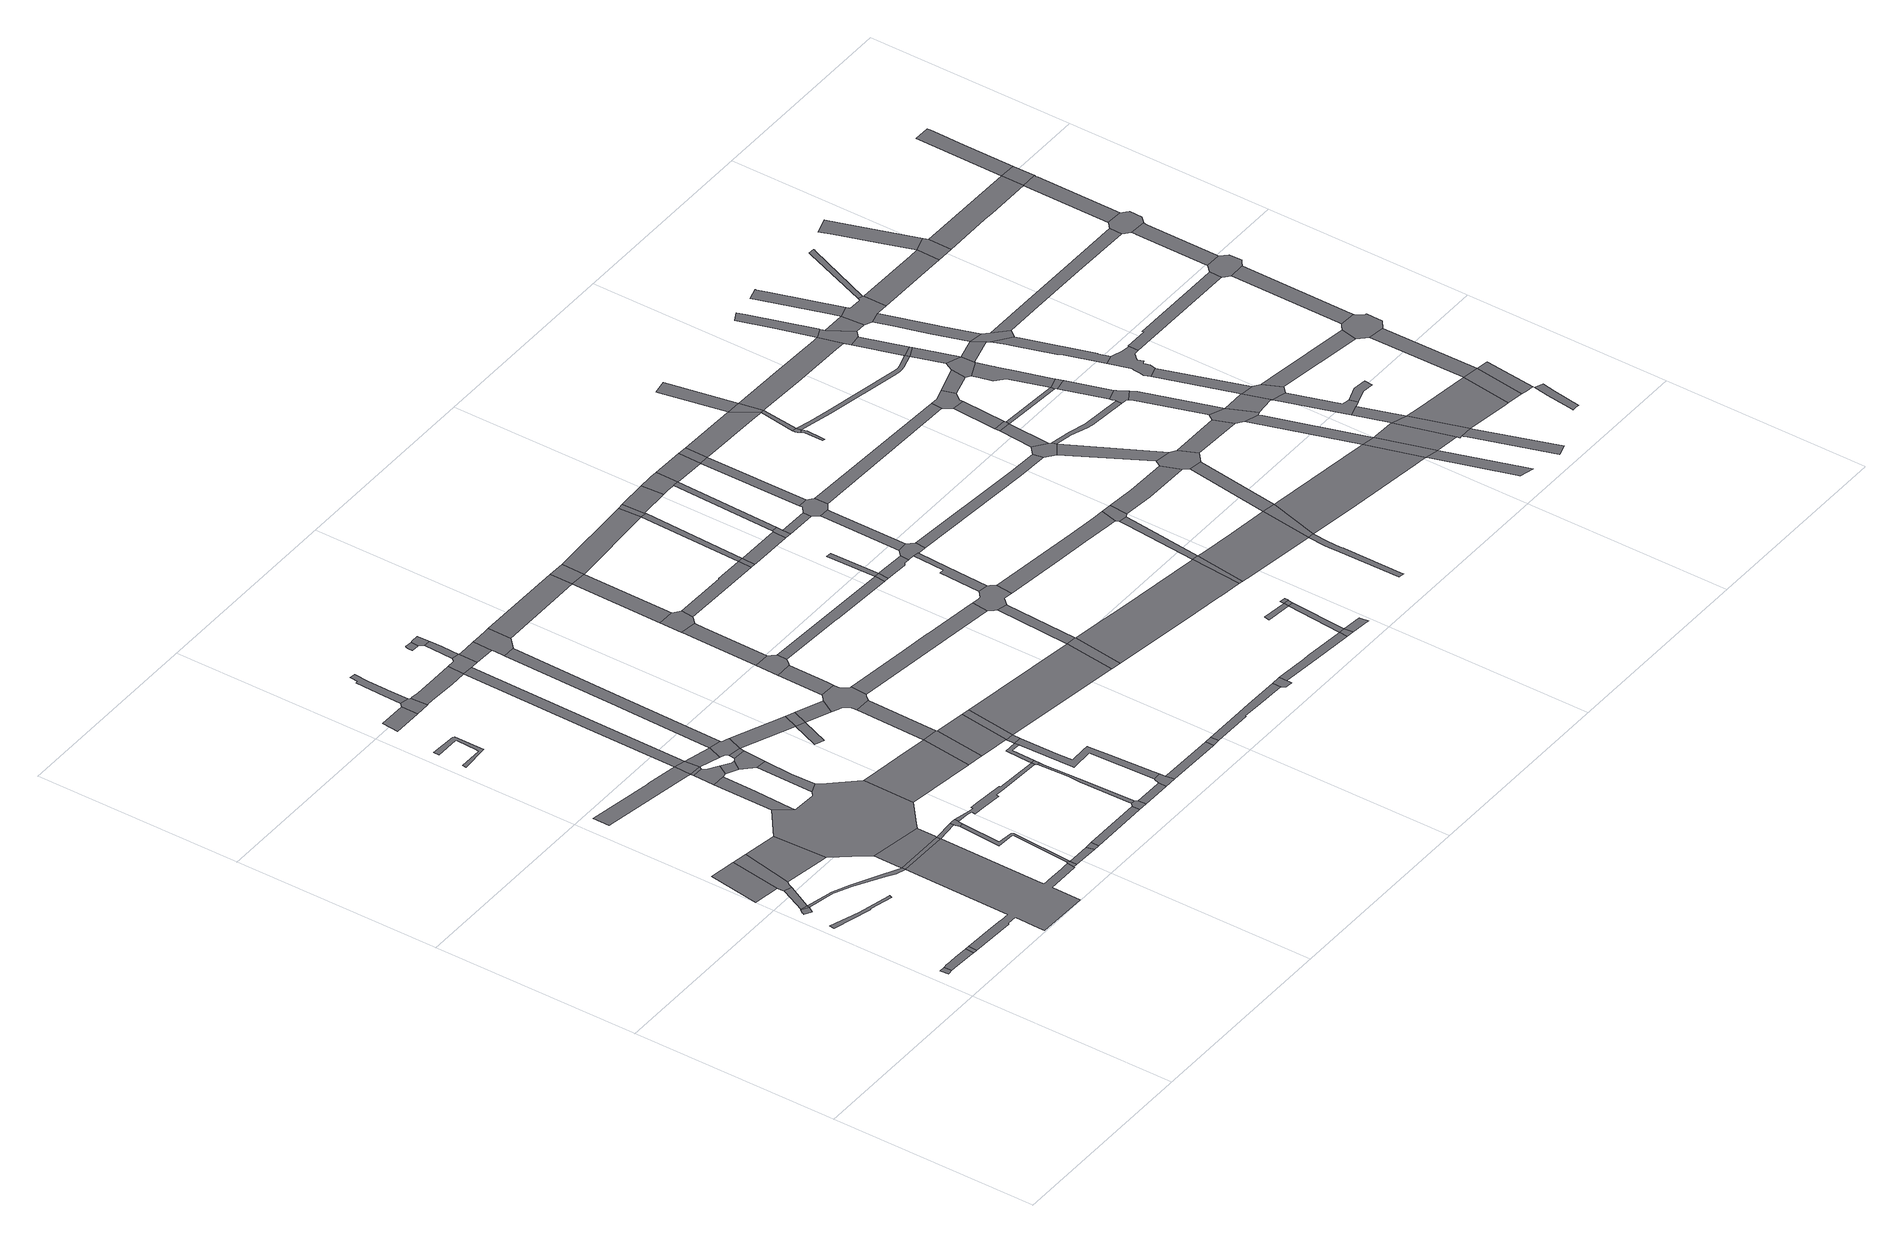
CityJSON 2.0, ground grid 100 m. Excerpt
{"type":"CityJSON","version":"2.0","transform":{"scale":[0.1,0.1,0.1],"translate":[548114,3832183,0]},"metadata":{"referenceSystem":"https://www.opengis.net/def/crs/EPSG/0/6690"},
"CityObjects":{
"road1":{"type":"Road","geometry":[{"type":"MultiSurface","lod":"1","boundaries":[[[0,1,2,3]]]}]},
"road2":{"type":"Road","attributes":{"RoadStructureAttribute.sectionType":"1"},"geometry":[{"type":"MultiSurface","lod":"1","boundaries":[[[4,5,6,0,3,7,8,9,10]]]}]},
"road3":{"type":"Road","geometry":[{"type":"MultiSurface","lod":"1","boundaries":[[[10,9,11,12]]]}]},
"road4":{"type":"Road","attributes":{"RoadStructureAttribute.sectionType":"1"},"geometry":[{"type":"MultiSurface","lod":"1","boundaries":[[[13,14,15,16,17,18]]]}]},
"road5":{"type":"Road","geometry":[{"type":"MultiSurface","lod":"1","boundaries":[[[19,13,18,20,21]]]}]},
"road6":{"type":"Road","attributes":{"RoadStructureAttribute.sectionType":"1"},"geometry":[{"type":"MultiSurface","lod":"1","boundaries":[[[22,23,24,25,26,27,28,29,30]]]}]},
"road7":{"type":"Road","attributes":{"RoadStructureAttribute.sectionType":"1"},"geometry":[{"type":"MultiSurface","lod":"1","boundaries":[[[31,32,21,20,33]]]}]},
"road8":{"type":"Road","attributes":{"RoadStructureAttribute.sectionType":"1"},"geometry":[{"type":"MultiSurface","lod":"1","boundaries":[[[34,35,36,37]]]}]},
"road9":{"type":"Road","geometry":[{"type":"MultiSurface","lod":"1","boundaries":[[[37,36,31,33,38,39,40]]]}]},
"road10":{"type":"Road","attributes":{"RoadStructureAttribute.sectionType":"1"},"geometry":[{"type":"MultiSurface","lod":"1","boundaries":[[[41,42,43,44,20,18,45,46,47,48,49,50,51,52]]]}]},
"road11":{"type":"Road","attributes":{"RoadStructureAttribute.sectionType":"1"},"geometry":[{"type":"MultiSurface","lod":"1","boundaries":[[[53,40,39,54,55,56]]]}]},
"road12":{"type":"Road","attributes":{"RoadStructureAttribute.sectionType":"1"},"geometry":[{"type":"MultiSurface","lod":"1","boundaries":[[[51,57,58,59,60,61,62,12,11,63,64,65,66,67,68,69,70,71,72,73,74,75,76,77,78,79,80,81,82,83,84,85,86,87,88,89,90,91]]]}]},
"road13":{"type":"Road","geometry":[{"type":"MultiSurface","lod":"1","boundaries":[[[52,51,91,92]]]}]},
"road14":{"type":"Road","attributes":{"RoadStructureAttribute.sectionType":"1"},"geometry":[{"type":"MultiSurface","lod":"1","boundaries":[[[93,94,95,96,97,98,99,100,101,102]]]}]},
"road15":{"type":"Road","attributes":{"RoadStructureAttribute.sectionType":"1"},"geometry":[{"type":"MultiSurface","lod":"1","boundaries":[[[103,104,105,52,92,106,107]]]}]},
"road16":{"type":"Road","attributes":{"RoadStructureAttribute.sectionType":"1"},"geometry":[{"type":"MultiSurface","lod":"1","boundaries":[[[108,109,110,111,112,113,114,115,116,117,118]]]}]},
"road17":{"type":"Road","geometry":[{"type":"MultiSurface","lod":"1","boundaries":[[[119,79,78]]]}]},
"road18":{"type":"Road","geometry":[{"type":"MultiSurface","lod":"1","boundaries":[[[120,56,55,121,103,107,122,123,124,125,126,127,128,129]]]}]},
"road19":{"type":"Road","geometry":[{"type":"MultiSurface","lod":"1","boundaries":[[[130,80,79,131,132]]]}]},
"road20":{"type":"Road","geometry":[{"type":"MultiSurface","lod":"1","boundaries":[[[133,134,120,129,135,136,137]]]}]},
"road21":{"type":"Road","attributes":{"RoadStructureAttribute.sectionType":"1"},"geometry":[{"type":"MultiSurface","lod":"1","boundaries":[[[138,92,91,139]]]}]},
"road22":{"type":"Road","attributes":{"RoadStructureAttribute.sectionType":"1"},"geometry":[{"type":"MultiSurface","lod":"1","boundaries":[[[140,141,142,143]]]}]},
"road23":{"type":"Road","attributes":{"RoadStructureAttribute.sectionType":"1"},"geometry":[{"type":"MultiSurface","lod":"1","boundaries":[[[144,145,146,147,130,132,148,149,150,151]]]}]},
"road24":{"type":"Road","attributes":{"RoadStructureAttribute.sectionType":"1"},"geometry":[{"type":"MultiSurface","lod":"1","boundaries":[[[132,131,152,153]]]}]},
"road25":{"type":"Road","geometry":[{"type":"MultiSurface","lod":"1","boundaries":[[[101,154,155,156]]]}]},
"road26":{"type":"Road","geometry":[{"type":"MultiSurface","lod":"1","boundaries":[[[157,138,139,144,151,158,159,160]]]}]},
"road27":{"type":"Road","geometry":[{"type":"MultiSurface","lod":"1","boundaries":[[[154,134,133,137,161,162,163,164,165,155]]]}]},
"road28":{"type":"Road","geometry":[{"type":"MultiSurface","lod":"1","boundaries":[[[102,101,156,166]]]}]},
"road29":{"type":"Road","geometry":[{"type":"MultiSurface","lod":"1","boundaries":[[[153,152,167,168]]]}]},
"road30":{"type":"Road","geometry":[{"type":"MultiSurface","lod":"1","boundaries":[[[169,143,142,170,171,172,173]]]}]},
"road31":{"type":"Road","attributes":{"RoadStructureAttribute.sectionType":"1"},"geometry":[{"type":"MultiSurface","lod":"1","boundaries":[[[174,162,161,175,176]]]}]},
"road32":{"type":"Road","geometry":[{"type":"MultiSurface","lod":"1","boundaries":[[[177,127,126,178,179]]]}]},
"road33":{"type":"Road","attributes":{"RoadStructureAttribute.sectionType":"1"},"geometry":[{"type":"MultiSurface","lod":"1","boundaries":[[[166,156,180,181]]]}]},
"road34":{"type":"Road","attributes":{"RoadStructureAttribute.sectionType":"1"},"geometry":[{"type":"MultiSurface","lod":"1","boundaries":[[[182,183,184,185,186,169,173,187,188,189,190]]]}]},
"road35":{"type":"Road","geometry":[{"type":"MultiSurface","lod":"1","boundaries":[[[191,192,193,176,175,177,179,194,195]]]}]},
"road36":{"type":"Road","geometry":[{"type":"MultiSurface","lod":"1","boundaries":[[[196,191,195,197]]]}]},
"road37":{"type":"Road","geometry":[{"type":"MultiSurface","lod":"1","boundaries":[[[181,180,198,199,196,197,200,201,202,203]]]}]},
"road38":{"type":"Road","geometry":[{"type":"MultiSurface","lod":"1","boundaries":[[[204,205,102,166,206,207]]]}]},
"road39":{"type":"Road","attributes":{"RoadStructureAttribute.sectionType":"1"},"geometry":[{"type":"MultiSurface","lod":"1","boundaries":[[[168,167,208,209]]]}]},
"road40":{"type":"Road","attributes":{"RoadStructureAttribute.sectionType":"1"},"geometry":[{"type":"MultiSurface","lod":"1","boundaries":[[[210,211,212,213,214,171,170,215,216,217,204,218]]]}]},
"road41":{"type":"Road","attributes":{"RoadStructureAttribute.sectionType":"1"},"geometry":[{"type":"MultiSurface","lod":"1","boundaries":[[[219,220,221,222,223,224,160,159,225,226,227,228,229,230,231,232,233,234]]]}]},
"road42":{"type":"Road","attributes":{"RoadStructureAttribute.sectionType":"1"},"geometry":[{"type":"MultiSurface","lod":"1","boundaries":[[[235,236,237,124,123,238,239,240]]]}]},
"road43":{"type":"Road","attributes":{"RoadStructureAttribute.sectionType":"1"},"geometry":[{"type":"MultiSurface","lod":"1","boundaries":[[[200,197,241,242]]]}]},
"road44":{"type":"Road","geometry":[{"type":"MultiSurface","lod":"1","boundaries":[[[243,244,245,246,181,203,247,248]]]}]},
"road45":{"type":"Road","geometry":[{"type":"MultiSurface","lod":"1","boundaries":[[[249,209,208,250,251,252]]]}]},
"road46":{"type":"Road","geometry":[{"type":"MultiSurface","lod":"1","boundaries":[[[253,254,255,218,204,207,256,257,258,259]]]}]},
"road47":{"type":"Road","geometry":[{"type":"MultiSurface","lod":"1","boundaries":[[[241,260,261,262,263]]]}]},
"road48":{"type":"Road","geometry":[{"type":"MultiSurface","lod":"1","boundaries":[[[264,265,266,267,268,269,270]]]}]},
"road49":{"type":"Road","attributes":{"RoadStructureAttribute.sectionType":"1"},"geometry":[{"type":"MultiSurface","lod":"1","boundaries":[[[271,272,273,249,252,274,275,276]]]}]},
"road50":{"type":"Road","geometry":[{"type":"MultiSurface","lod":"1","boundaries":[[[277,253,259,278,279]]]}]},
"road51":{"type":"Road","attributes":{"RoadStructureAttribute.sectionType":"1"},"geometry":[{"type":"MultiSurface","lod":"1","boundaries":[[[280,251,250,281,282]]]}]},
"road52":{"type":"Road","geometry":[{"type":"MultiSurface","lod":"1","boundaries":[[[242,241,263,283]]]}]},
"road53":{"type":"Road","geometry":[{"type":"MultiSurface","lod":"1","boundaries":[[[284,285,286,270,269,287,288,277,279,289]]]}]},
"road54":{"type":"Road","attributes":{"RoadStructureAttribute.sectionType":"1"},"geometry":[{"type":"MultiSurface","lod":"1","boundaries":[[[290,258,257,291,292]]]}]},
"road55":{"type":"Road","geometry":[{"type":"MultiSurface","lod":"1","boundaries":[[[240,239,293,294,295,296]]]}]},
"road56":{"type":"Road","geometry":[{"type":"MultiSurface","lod":"1","boundaries":[[[234,233,271,276,297]]]}]},
"road57":{"type":"Road","attributes":{"RoadStructureAttribute.sectionType":"1"},"geometry":[{"type":"MultiSurface","lod":"1","boundaries":[[[283,263,298,299]]]}]},
"road58":{"type":"Road","attributes":{"RoadStructureAttribute.sectionType":"1"},"geometry":[{"type":"MultiSurface","lod":"1","boundaries":[[[300,301,302,234,297,303,304,305,306]]]}]},
"road59":{"type":"Road","geometry":[{"type":"MultiSurface","lod":"1","boundaries":[[[307,308,309,282,281,310,311]]]}]},
"road60":{"type":"Road","geometry":[{"type":"MultiSurface","lod":"1","boundaries":[[[312,313,314,292,291,315,243,248,316,317,318]]]}]},
"road61":{"type":"Road","attributes":{"RoadStructureAttribute.sectionType":"1"},"geometry":[{"type":"MultiSurface","lod":"1","boundaries":[[[319,320,240,296,321]]]}]},
"road62":{"type":"Road","attributes":{"RoadStructureAttribute.sectionType":"1"},"geometry":[{"type":"MultiSurface","lod":"1","boundaries":[[[322,323,324,325,326,327,328,329,330,306,305,331,332,333,334,308,307]]]}]},
"road63":{"type":"Road","attributes":{"RoadStructureAttribute.sectionType":"1"},"geometry":[{"type":"MultiSurface","lod":"1","boundaries":[[[294,293,335,336,337]]]}]},
"road64":{"type":"Road","geometry":[{"type":"MultiSurface","lod":"1","boundaries":[[[338,339,340,306,330,341]]]}]},
"road65":{"type":"Road","geometry":[{"type":"MultiSurface","lod":"1","boundaries":[[[342,343,299,298,344,345,346,347,319,321,348,349,350,351,352,353,354]]]}]},
"road66":{"type":"Road","geometry":[{"type":"MultiSurface","lod":"1","boundaries":[[[337,336,338,341,355]]]}]},
"road67":{"type":"Road","attributes":{"RoadStructureAttribute.sectionType":"1"},"geometry":[{"type":"MultiSurface","lod":"1","boundaries":[[[356,311,310,357,358]]]}]},
"road68":{"type":"Road","attributes":{"RoadStructureAttribute.sectionType":"1"},"geometry":[{"type":"MultiSurface","lod":"1","boundaries":[[[359,360,342,354,361,362,363]]]}]},
"road69":{"type":"Road","geometry":[{"type":"MultiSurface","lod":"1","boundaries":[[[364,359,363,365,366,367,368,369]]]}]},
"road70":{"type":"Road","attributes":{"RoadStructureAttribute.sectionType":"1"},"geometry":[{"type":"MultiSurface","lod":"1","boundaries":[[[318,317,370,371]]]}]},
"road71":{"type":"Road","attributes":{"RoadStructureAttribute.sectionType":"1"},"geometry":[{"type":"MultiSurface","lod":"1","boundaries":[[[372,373,374,364,369,375,376,377]]]}]},
"road72":{"type":"Road","geometry":[{"type":"MultiSurface","lod":"1","boundaries":[[[358,357,378,379]]]}]},
"road73":{"type":"Road","geometry":[{"type":"MultiSurface","lod":"1","boundaries":[[[380,372,377,381,382,383,384,385]]]}]},
"road74":{"type":"Road","attributes":{"RoadStructureAttribute.sectionType":"1"},"geometry":[{"type":"MultiSurface","lod":"1","boundaries":[[[386,387,388,389,390,391,392,355,341,393,394]]]}]},
"road75":{"type":"Road","attributes":{"RoadStructureAttribute.sectionType":"1"},"geometry":[{"type":"MultiSurface","lod":"1","boundaries":[[[370,380,385,395]]]}]},
"road76":{"type":"Road","attributes":{"RoadStructureAttribute.sectionType":"1"},"geometry":[{"type":"MultiSurface","lod":"1","boundaries":[[[396,397,398,399,351,350,400,401,402,403,404]]]}]},
"road77":{"type":"Road","attributes":{"RoadStructureAttribute.sectionType":"1"},"geometry":[{"type":"MultiSurface","lod":"1","boundaries":[[[405,406,407,408,379,378,409,410,411,412,413]]]}]},
"road78":{"type":"Road","geometry":[{"type":"MultiSurface","lod":"1","boundaries":[[[371,370,395,414]]]}]},
"road79":{"type":"Road","attributes":{"RoadStructureAttribute.sectionType":"1"},"geometry":[{"type":"MultiSurface","lod":"1","boundaries":[[[415,367,366,416,417,418,419]]]}]},
"road80":{"type":"Road","attributes":{"RoadStructureAttribute.sectionType":"1"},"geometry":[{"type":"MultiSurface","lod":"1","boundaries":[[[420,421,422,383,382,423,424,425]]]}]},
"road81":{"type":"Road","geometry":[{"type":"MultiSurface","lod":"1","boundaries":[[[394,393,426,427,428]]]}]},
"road82":{"type":"Road","geometry":[{"type":"MultiSurface","lod":"1","boundaries":[[[413,412,429,430,431,432,433]]]}]},
"road83":{"type":"Road","attributes":{"RoadStructureAttribute.sectionType":"1"},"geometry":[{"type":"MultiSurface","lod":"1","boundaries":[[[434,414,395,435,436]]]}]},
"road84":{"type":"Road","attributes":{"RoadStructureAttribute.sectionType":"1"},"geometry":[{"type":"MultiSurface","lod":"1","boundaries":[[[437,394,428,438]]]}]},
"road85":{"type":"Road","geometry":[{"type":"MultiSurface","lod":"1","boundaries":[[[425,424,439,440]]]}]},
"road86":{"type":"Road","geometry":[{"type":"MultiSurface","lod":"1","boundaries":[[[441,419,418,442]]]}]},
"road87":{"type":"Road","attributes":{"RoadStructureAttribute.sectionType":"1"},"geometry":[{"type":"MultiSurface","lod":"1","boundaries":[[[436,425,440,443]]]}]},
"road88":{"type":"Road","geometry":[{"type":"MultiSurface","lod":"1","boundaries":[[[444,445,446,447,404,403,448,437,438,449,450,451,452,453]]]}]},
"road89":{"type":"Road","attributes":{"RoadStructureAttribute.sectionType":"1"},"geometry":[{"type":"MultiSurface","lod":"1","boundaries":[[[454,455,440,439,456,457,458]]]}]},
"road90":{"type":"Road","geometry":[{"type":"MultiSurface","lod":"1","boundaries":[[[459,460,461,462,419,441]]]}]},
"road91":{"type":"Road","attributes":{"RoadStructureAttribute.sectionType":"1"},"geometry":[{"type":"MultiSurface","lod":"1","boundaries":[[[463,464,465,466,467,433,432,468,469,470,471,472]]]}]},
"road92":{"type":"Road","attributes":{"RoadStructureAttribute.sectionType":"1"},"geometry":[{"type":"MultiSurface","lod":"1","boundaries":[[[473,474,441,442,475,476,477,478]]]}]},
"road93":{"type":"Road","geometry":[{"type":"MultiSurface","lod":"1","boundaries":[[[479,434,436,443,480]]]}]},
"road94":{"type":"Road","attributes":{"RoadStructureAttribute.sectionType":"1"},"geometry":[{"type":"MultiSurface","lod":"1","boundaries":[[[481,482,483,484,444,453,485,486]]]}]},
"road95":{"type":"Road","attributes":{"RoadStructureAttribute.sectionType":"1"},"geometry":[{"type":"MultiSurface","lod":"1","boundaries":[[[487,488,489,427,426,490,491,492,493,494,495,496]]]}]},
"road96":{"type":"Road","geometry":[{"type":"MultiSurface","lod":"1","boundaries":[[[497,498,458,457,499,500,501,502]]]}]},
"road97":{"type":"Road","attributes":{"RoadStructureAttribute.sectionType":"1"},"geometry":[{"type":"MultiSurface","lod":"1","boundaries":[[[503,504,479,480,505,506]]]}]},
"road98":{"type":"Road","geometry":[{"type":"MultiSurface","lod":"1","boundaries":[[[507,478,477,508,509,481,486,510,511,512,513,514]]]}]},
"road99":{"type":"Road","attributes":{"RoadStructureAttribute.sectionType":"1"},"geometry":[{"type":"MultiSurface","lod":"1","boundaries":[[[500,499,515,516]]]}]},
"road100":{"type":"Road","geometry":[{"type":"MultiSurface","lod":"1","boundaries":[[[472,471,517,518]]]}]},
"road101":{"type":"Road","attributes":{"RoadStructureAttribute.sectionType":"1"},"geometry":[{"type":"MultiSurface","lod":"1","boundaries":[[[519,497,502,520]]]}]},
"road102":{"type":"Road","attributes":{"RoadStructureAttribute.sectionType":"1"},"geometry":[{"type":"MultiSurface","lod":"1","boundaries":[[[521,522,507,514,523,524]]]}]},
"road103":{"type":"Road","attributes":{"RoadStructureAttribute.sectionType":"1"},"geometry":[{"type":"MultiSurface","lod":"1","boundaries":[[[525,526,527,528,529]]]}]},
"road104":{"type":"Road","attributes":{"RoadStructureAttribute.sectionType":"1"},"geometry":[{"type":"MultiSurface","lod":"1","boundaries":[[[528,472,518,530]]]}]},
"road105":{"type":"Road","geometry":[{"type":"MultiSurface","lod":"1","boundaries":[[[503,506,531,532,533,519,520,534,535,536]]]}]},
"road106":{"type":"Road","attributes":{"RoadStructureAttribute.sectionType":"1"},"geometry":[{"type":"MultiSurface","lod":"1","boundaries":[[[537,518,517,538,539,540]]]}]},
"road107":{"type":"Road","geometry":[{"type":"MultiSurface","lod":"1","boundaries":[[[541,542,516,515,521,524,543,544,545]]]}]},
"road108":{"type":"Road","attributes":{"RoadStructureAttribute.sectionType":"1"},"geometry":[{"type":"MultiSurface","lod":"1","boundaries":[[[529,528,530,546]]]}]},
"road109":{"type":"Road","geometry":[{"type":"MultiSurface","lod":"1","boundaries":[[[547,548,549,529,546]]]}]},
"road110":{"type":"Road","attributes":{"RoadStructureAttribute.sectionType":"1"},"geometry":[{"type":"MultiSurface","lod":"1","boundaries":[[[550,551,451,450,552,553,554,555,556,557]]]}]},
"road111":{"type":"Road","attributes":{"RoadStructureAttribute.sectionType":"1"},"geometry":[{"type":"MultiSurface","lod":"1","boundaries":[[[534,520,558,559,560]]]}]},
"road112":{"type":"Road","attributes":{"RoadStructureAttribute.sectionType":"1"},"geometry":[{"type":"MultiSurface","lod":"1","boundaries":[[[559,541,545,561]]]}]},
"road113":{"type":"Road","geometry":[{"type":"MultiSurface","lod":"1","boundaries":[[[496,495,562,563]]]}]},
"road114":{"type":"Road","geometry":[{"type":"MultiSurface","lod":"1","boundaries":[[[560,559,561,564]]]}]},
"road115":{"type":"Road","attributes":{"RoadStructureAttribute.sectionType":"1"},"geometry":[{"type":"MultiSurface","lod":"1","boundaries":[[[565,566,496,563,567,568]]]}]},
"road116":{"type":"Road","attributes":{"RoadStructureAttribute.sectionType":"1"},"geometry":[{"type":"MultiSurface","lod":"1","boundaries":[[[569,513,512,570,571,572,573]]]}]},
"road117":{"type":"Road","attributes":{"RoadStructureAttribute.sectionType":"1"},"geometry":[{"type":"MultiSurface","lod":"1","boundaries":[[[574,575,576,563,562,577,578,579,580,581,582]]]}]},
"road118":{"type":"Road","geometry":[{"type":"MultiSurface","lod":"1","boundaries":[[[557,556,583,565,568,584,585]]]}]},
"road119":{"type":"Road","attributes":{"RoadStructureAttribute.sectionType":"1"},"geometry":[{"type":"MultiSurface","lod":"1","boundaries":[[[586,564,561,587,588,589,590,591,592,593]]]}]},
"road120":{"type":"Road","attributes":{"RoadStructureAttribute.sectionType":"1"},"geometry":[{"type":"MultiSurface","lod":"1","boundaries":[[[581,594,595,596,597,598,599,600,601,602,603,604]]]}]},
"road121":{"type":"Road","attributes":{"RoadStructureAttribute.sectionType":"1"},"geometry":[{"type":"MultiSurface","lod":"1","boundaries":[[[544,543,605,606]]]}]},
"road122":{"type":"Road","geometry":[{"type":"MultiSurface","lod":"1","boundaries":[[[607,608,609,610,611,612,613,614]]]}]},
"road123":{"type":"Road","geometry":[{"type":"MultiSurface","lod":"1","boundaries":[[[615,616,617,614,613,618]]]}]},
"road124":{"type":"Road","attributes":{"RoadStructureAttribute.sectionType":"1"},"geometry":[{"type":"MultiSurface","lod":"1","boundaries":[[[592,615,618,619]]]}]},
"road125":{"type":"Road","geometry":[{"type":"MultiSurface","lod":"1","boundaries":[[[593,592,619,620]]]}]},
"road126":{"type":"Road","geometry":[{"type":"MultiSurface","lod":"1","boundaries":[[[582,581,604,621]]]}]},
"road127":{"type":"Road","attributes":{"RoadStructureAttribute.sectionType":"1"},"geometry":[{"type":"MultiSurface","lod":"1","boundaries":[[[622,623,624,625,593,620]]]}]},
"road128":{"type":"Road","attributes":{"RoadStructureAttribute.sectionType":"1"},"geometry":[{"type":"MultiSurface","lod":"1","boundaries":[[[626,585,584,627,628,629]]]}]},
"road129":{"type":"Road","geometry":[{"type":"MultiSurface","lod":"1","boundaries":[[[630,573,572,631,632,633,634,635]]]}]},
"road130":{"type":"Road","attributes":{"RoadStructureAttribute.sectionType":"1"},"geometry":[{"type":"MultiSurface","lod":"1","boundaries":[[[636,582,621,637]]]}]},
"road131":{"type":"Road","attributes":{"RoadStructureAttribute.sectionType":"1"},"geometry":[{"type":"MultiSurface","lod":"1","boundaries":[[[638,630,635,639]]]}]},
"road132":{"type":"Road","attributes":{"RoadStructureAttribute.sectionType":"1"},"geometry":[{"type":"MultiSurface","lod":"1","boundaries":[[[632,631,640,641]]]}]},
"road133":{"type":"Road","geometry":[{"type":"MultiSurface","lod":"1","boundaries":[[[642,638,639,643,644,645,646]]]}]},
"road134":{"type":"Road","geometry":[{"type":"MultiSurface","lod":"1","boundaries":[[[640,629,628,636,637,647,648,641]]]}]},
"road135":{"type":"Road","attributes":{"RoadStructureAttribute.sectionType":"1"},"geometry":[{"type":"MultiSurface","lod":"1","boundaries":[[[649,650,651,652,653,654,618,613,655,656,657,658,659,660,661,662,663]]]}]},
"road136":{"type":"Road","attributes":{"RoadStructureAttribute.sectionType":"1"},"geometry":[{"type":"MultiSurface","lod":"1","boundaries":[[[664,642,646,665]]]}]},
"road137":{"type":"Road","attributes":{"RoadStructureAttribute.sectionType":"1"},"geometry":[{"type":"MultiSurface","lod":"1","boundaries":[[[666,667,668,669,620,619,670,671,672,673,674]]]}]},
"road138":{"type":"Road","attributes":{"RoadStructureAttribute.sectionType":"1"},"geometry":[{"type":"MultiSurface","lod":"1","boundaries":[[[675,676,677,621,604,678,679,680,681,682,683,684]]]}]},
"road139":{"type":"Road","geometry":[{"type":"MultiSurface","lod":"1","boundaries":[[[685,686,606,605,664,665,687,688]]]}]},
"road140":{"type":"Road","attributes":{"RoadStructureAttribute.sectionType":"1"},"geometry":[{"type":"MultiSurface","lod":"1","boundaries":[[[689,690,633,632,691,692,693,694,695]]]}]},
"road141":{"type":"Road","attributes":{"RoadStructureAttribute.sectionType":"1"},"geometry":[{"type":"MultiSurface","lod":"1","boundaries":[[[644,643,696,697]]]}]},
"road142":{"type":"Road","attributes":{"RoadStructureAttribute.sectionType":"1"},"geometry":[{"type":"MultiSurface","lod":"1","boundaries":[[[648,647,698,699]]]}]},
"road143":{"type":"Road","attributes":{"RoadStructureAttribute.sectionType":"1"},"geometry":[{"type":"MultiSurface","lod":"1","boundaries":[[[700,685,688,701]]]}]},
"road144":{"type":"Road","geometry":[{"type":"MultiSurface","lod":"1","boundaries":[[[702,700,701,703,704,705,706]]]}]},
"road145":{"type":"Road","attributes":{"RoadStructureAttribute.sectionType":"1"},"geometry":[{"type":"MultiSurface","lod":"1","boundaries":[[[707,708,709,710,711,712,713,704,703,714,715,716,717,718,719,697,720]]]}]},
"road146":{"type":"Road","attributes":{"RoadStructureAttribute.sectionType":"1"},"geometry":[{"type":"MultiSurface","lod":"1","boundaries":[[[721,722,723,724]]]}]},
"road147":{"type":"Road","geometry":[{"type":"MultiSurface","lod":"1","boundaries":[[[720,697,696,725,722,721]]]}]},
"road148":{"type":"Road","geometry":[{"type":"MultiSurface","lod":"1","boundaries":[[[726,727,724,723,728,729,730,695,694,731,732,733,734,735]]]}]},
"road149":{"type":"Road","attributes":{"RoadStructureAttribute.sectionType":"1"},"geometry":[{"type":"MultiSurface","lod":"1","boundaries":[[[736,737,738,663,739]]]}]},
"road150":{"type":"Road","attributes":{"RoadStructureAttribute.sectionType":"1"},"geometry":[{"type":"MultiSurface","lod":"1","boundaries":[[[740,741,742,743,744,674,745]]]}]},
"road151":{"type":"Road","geometry":[{"type":"MultiSurface","lod":"1","boundaries":[[[739,663,662,746]]]}]},
"road152":{"type":"Road","attributes":{"RoadStructureAttribute.sectionType":"1"},"geometry":[{"type":"MultiSurface","lod":"1","boundaries":[[[747,746,662,702,706]]]}]},
"road153":{"type":"Road","geometry":[{"type":"MultiSurface","lod":"1","boundaries":[[[748,699,698,749,750,751,752]]]}]},
"road154":{"type":"Road","geometry":[{"type":"MultiSurface","lod":"1","boundaries":[[[753,745,674,673,754,755,756,737,736,757,758]]]}]},
"road155":{"type":"Road","attributes":{"RoadStructureAttribute.sectionType":"1"},"geometry":[{"type":"MultiSurface","lod":"1","boundaries":[[[759,760,761,762,735,734,763,764,748,752]]]}]},
"road156":{"type":"Road","attributes":{"RoadStructureAttribute.sectionType":"1"},"geometry":[{"type":"MultiSurface","lod":"1","boundaries":[[[749,765,684,766,767,768,750]]]}]},
"road157":{"type":"Road","geometry":[{"type":"MultiSurface","lod":"1","boundaries":[[[684,683,769,766]]]}]},
"road158":{"type":"Road","attributes":{"RoadStructureAttribute.sectionType":"1"},"geometry":[{"type":"MultiSurface","lod":"1","boundaries":[[[683,770,771,772,773,774,775,769]]]}]},
"road159":{"type":"Road","attributes":{"RoadStructureAttribute.sectionType":"1"},"geometry":[{"type":"MultiSurface","lod":"1","boundaries":[[[758,757,776,777]]]}]},
"road160":{"type":"Road","attributes":{"RoadStructureAttribute.sectionType":"1"},"geometry":[{"type":"MultiSurface","lod":"1","boundaries":[[[778,706,705,779,780,781]]]}]},
"road161":{"type":"Road","attributes":{"RoadStructureAttribute.sectionType":"1"},"geometry":[{"type":"MultiSurface","lod":"1","boundaries":[[[782,783,752,751,784,785,786]]]}]},
"road162":{"type":"Road","geometry":[{"type":"MultiSurface","lod":"1","boundaries":[[[787,788,789,766,769,790,791]]]}]},
"road163":{"type":"Road","attributes":{"RoadStructureAttribute.sectionType":"1"},"geometry":[{"type":"MultiSurface","lod":"1","boundaries":[[[792,793,794,795,796,797,798,777,799]]]}]},
"road164":{"type":"Road","attributes":{"RoadStructureAttribute.sectionType":"1"},"geometry":[{"type":"MultiSurface","lod":"1","boundaries":[[[800,801,802,803,804,805,806,778,807]]]}]},
"road165":{"type":"Road","attributes":{"RoadStructureAttribute.sectionType":"1"},"geometry":[{"type":"MultiSurface","lod":"1","boundaries":[[[808,809,810,811,812,786,813]]]}]},
"road166":{"type":"Road","attributes":{"RoadStructureAttribute.sectionType":"1"},"geometry":[{"type":"MultiSurface","lod":"1","boundaries":[[[814,815,816,817,818,819,820,821,822,823,824]]]}]},
"road167":{"type":"Road","geometry":[{"type":"MultiSurface","lod":"1","boundaries":[[[825,826,827,828,799,777,776,829,803,802,830,831,832,833,834]]]}]},
"road168":{"type":"Road","geometry":[{"type":"MultiSurface","lod":"1","boundaries":[[[778,781,835,814,824,836,837,807]]]}]},
"road169":{"type":"Road","attributes":{"RoadStructureAttribute.sectionType":"1"},"geometry":[{"type":"MultiSurface","lod":"1","boundaries":[[[838,839,840,841,791,842]]]}]},
"road170":{"type":"Road","geometry":[{"type":"MultiSurface","lod":"1","boundaries":[[[791,790,843,844,845,842]]]}]},
"road171":{"type":"Road","geometry":[{"type":"MultiSurface","lod":"1","boundaries":[[[786,785,846,847,848,849,850,813]]]}]},
"road172":{"type":"Road","geometry":[{"type":"MultiSurface","lod":"1","boundaries":[[[846,851,852,840,839,853,854,855,856,847]]]}]},
"road173":{"type":"Road","attributes":{"RoadStructureAttribute.sectionType":"1"},"geometry":[{"type":"MultiSurface","lod":"1","boundaries":[[[844,857,858,859,860,861,845]]]}]},
"road174":{"type":"Road","geometry":[{"type":"MultiSurface","lod":"1","boundaries":[[[862,863,820,819,864,865,866,867,868,811,810,869,870,871,872,873,874,875,876,877]]]}]},
"road175":{"type":"Road","geometry":[{"type":"MultiSurface","lod":"1","boundaries":[[[878,879,880,881,854,853]]]}]},
"road176":{"type":"Road","attributes":{"RoadStructureAttribute.sectionType":"1"},"geometry":[{"type":"MultiSurface","lod":"1","boundaries":[[[882,883,842,845,884,885,886,887]]]}]},
"road177":{"type":"Road","attributes":{"RoadStructureAttribute.sectionType":"1"},"geometry":[{"type":"MultiSurface","lod":"1","boundaries":[[[888,889,890,891,892,893,834,833]]]}]},
"road178":{"type":"Road","attributes":{"RoadStructureAttribute.sectionType":"1"},"geometry":[{"type":"MultiSurface","lod":"1","boundaries":[[[894,895,832,831,896,897,898]]]}]},
"road179":{"type":"Road","attributes":{"RoadStructureAttribute.sectionType":"1"},"geometry":[{"type":"MultiSurface","lod":"1","boundaries":[[[899,850,849,900,901,902]]]}]},
"road180":{"type":"Road","geometry":[{"type":"MultiSurface","lod":"1","boundaries":[[[887,886,903,904]]]}]},
"road181":{"type":"Road","attributes":{"RoadStructureAttribute.sectionType":"1"},"geometry":[{"type":"MultiSurface","lod":"1","boundaries":[[[905,906,907,908,909,910,911,912]]]}]},
"road182":{"type":"Road","attributes":{"RoadStructureAttribute.sectionType":"1"},"geometry":[{"type":"MultiSurface","lod":"1","boundaries":[[[913,914,915,916,917,877,876,918,919,920]]]}]},
"road183":{"type":"Road","attributes":{"RoadStructureAttribute.sectionType":"1"},"geometry":[{"type":"MultiSurface","lod":"1","boundaries":[[[904,903,921,922,923,924]]]}]},
"road184":{"type":"Road","attributes":{"RoadStructureAttribute.sectionType":"1"},"geometry":[{"type":"MultiSurface","lod":"1","boundaries":[[[925,926,837,836,927,928,929,930]]]}]},
"road185":{"type":"Road","attributes":{"RoadStructureAttribute.sectionType":"1"},"geometry":[{"type":"MultiSurface","lod":"1","boundaries":[[[931,932,887,904,933,934]]]}]},
"road186":{"type":"Road","geometry":[{"type":"MultiSurface","lod":"1","boundaries":[[[935,898,897,936,937]]]}]},
"road187":{"type":"Road","attributes":{"RoadStructureAttribute.sectionType":"1"},"geometry":[{"type":"MultiSurface","lod":"1","boundaries":[[[938,939,940,941,942,898,935]]]}]},
"road188":{"type":"Road","geometry":[{"type":"MultiSurface","lod":"1","boundaries":[[[943,944,902,901,931,934,945,946,947,948,949,950]]]}]},
"road189":{"type":"Road","attributes":{"RoadStructureAttribute.sectionType":"1"},"geometry":[{"type":"MultiSurface","lod":"1","boundaries":[[[951,952,953,954,943,950]]]}]},
"road190":{"type":"Road","geometry":[{"type":"MultiSurface","lod":"1","boundaries":[[[955,920,919,956,953,952,957,958,959,960]]]}]},
"road191":{"type":"Road","attributes":{"RoadStructureAttribute.sectionType":"1"},"geometry":[{"type":"MultiSurface","lod":"1","boundaries":[[[937,936,961,962,963,964]]]}]},
"road192":{"type":"Road","attributes":{"RoadStructureAttribute.sectionType":"1"},"geometry":[{"type":"MultiSurface","lod":"1","boundaries":[[[965,966,967,968,955,960,969,970,971]]]}]},
"road193":{"type":"Road","geometry":[{"type":"MultiSurface","lod":"1","boundaries":[[[972,973,974,930,929,965,971,975,976,977,978]]]}]},
"road194":{"type":"Road","attributes":{"RoadStructureAttribute.sectionType":"1"},"geometry":[{"type":"MultiSurface","lod":"1","boundaries":[[[963,979,980,972,978,981,982,983,984]]]}]},
"road195":{"type":"Road","geometry":[{"type":"MultiSurface","lod":"1","boundaries":[[[964,963,984,985,986]]]}]},
"road196":{"type":"Road","attributes":{"RoadStructureAttribute.sectionType":"1"},"geometry":[{"type":"MultiSurface","lod":"1","boundaries":[[[987,988,989,964,986,990,991,992,993]]]}]}
},
"vertices":[
[93,208,0],[62,207,0],[67,167,0],[94,170,0],
[172,208,0],[116,209,0],[114,209,0],[113,169,0],[232,164,0],[242,164,0],[243,205,0],
[262,163,0],[263,204,0],
[68,912,0],[57,895,0],[55,890,0],[50,883,0],[84,863,0],[101,891,0],
[69,912,0],[106,904,0],[71,911,0],
[232,675,0],[242,677,0],[350,651,0],[353,658,0],[357,666,0],[355,666,0],[192,704,0],[49,752,0],[46,727,0],
[133,1040,0],[133,1036,0],[170,1028,0],
[43,1341,0],[4,1093,0],[130,1073,0],[170,1321,0],
[181,1049,0],[193,1062,0],[244,1309,0],
[494,750,0],[462,769,0],[323,838,0],[241,873,0],[239,864,0],[241,863,0],[319,828,0],[455,750,0],[491,727,0],[534,712,0],[537,711,0],[537,729,0],
[285,1302,0],[408,1026,0],[415,1025,0],[406,1282,0],
[537,710,0],[532,194,0],[532,192,0],[489,194,0],[481,195,0],[435,197,0],[480,154,0],[481,154,0],[481,156,0],[482,158,0],[511,157,0],[532,156,0],[534,156,0],[532,65,0],[531,16,0],[531,7,0],[783,5,0],[784,147,0],[909,146,0],[917,146,0],[933,146,0],[946,146,0],[946,151,0],[951,186,0],[934,186,0],[909,186,0],[818,187,0],[805,187,0],[784,186,0],[784,206,0],[787,562,0],[787,563,0],[788,706,0],[788,708,0],[788,709,0],
[787,728,0],
[540,1884,0],[400,1908,0],[398,1908,0],[80,1961,0],[80,1880,0],[386,1829,0],[534,1804,0],[541,1803,0],[551,1801,0],[553,1882,0],
[538,870,0],[537,742,0],[537,731,0],[788,739,0],[789,829,0],
[198,2594,0],[199,2739,0],[192,2746,0],[64,2751,0],[63,2724,0],[182,2724,0],[184,2714,0],[180,2616,0],[175,2604,0],[61,2604,0],[61,2586,0],
[946,148,0],
[546,1390,0],[514,899,0],[814,850,0],[921,941,0],[925,1191,0],[807,1323,0],[791,1341,0],[740,1321,0],[719,1305,0],[602,1311,0],
[958,194,0],[968,151,0],[969,186,0],
[590,1681,0],[549,1681,0],[605,1378,0],[610,1514,0],[613,1681,0],
[893,736,0],[894,719,0],
[102,3035,0],[96,2954,0],[239,2954,0],[239,3035,0],
[902,691,0],[887,485,0],[971,480,0],[979,475,0],[989,482,0],[984,492,0],[909,499,0],[920,690,0],
[1093,149,0],[1084,185,0],
[551,1785,0],[606,1785,0],[611,1797,0],
[904,736,0],[921,712,0],[926,714,0],[926,734,0],
[635,1686,0],[665,1734,0],[614,1766,0],[611,1770,0],[608,1774,0],
[607,1869,0],
[1122,148,0],[1122,185,0],
[256,3052,0],[311,2955,0],[305,3035,0],[299,3040,0],[296,3042,0],
[711,1705,0],[689,1656,0],[724,1703,0],
[745,1602,0],[788,1463,0],[798,1598,0],
[711,1767,0],[740,1835,0],
[277,3320,0],[274,3279,0],[261,3279,0],[258,3131,0],[257,3107,0],[297,3129,0],[298,3152,0],[299,3250,0],[306,3317,0],
[740,1711,0],[732,1705,0],[728,1704,0],[799,1613,0],[805,1707,0],
[744,1741,0],[807,1732,0],
[737,1757,0],[740,1755,0],[837,1806,0],[822,1812,0],[801,1821,0],[801,1827,0],
[564,2950,0],[557,2310,0],[611,2311,0],[620,2949,0],
[1416,147,0],[1416,185,0],
[472,3031,0],[467,3031,0],[355,3031,0],[313,3035,0],[311,3035,0],[317,2955,0],[346,2955,0],[480,2949,0],[569,3031,0],
[1212,704,0],[1213,711,0],[1063,723,0],[1030,726,0],[1029,715,0],[1009,717,0],[979,712,0],[1007,705,0],[1007,702,0],[1005,688,0],[1060,683,0],[1156,675,0],[1157,688,0],[1211,685,0],[1414,674,0],[1417,691,0],
[1198,1156,0],[1197,1156,0],[940,1189,0],[932,940,0],[1257,896,0],[1289,1144,0],
[1061,1628,0],[1091,1702,0],
[760,2880,0],[751,2312,0],[749,2255,0],[745,2068,0],[809,2313,0],[820,2879,0],
[1431,199,0],[1464,147,0],[1460,186,0],[1451,197,0],
[623,3047,0],[620,3044,0],[610,3031,0],[632,2948,0],[659,2948,0],[661,3039,0],[661,3042,0],
[1007,1495,0],[1028,1485,0],[1050,1476,0],[1105,1610,0],
[579,3250,0],[574,3246,0],[573,3231,0],[573,3213,0],[574,3213,0],[612,3211,0],[614,3248,0],
[1421,664,0],[1429,514,0],[1425,455,0],[1445,419,0],[1434,643,0],[1435,663,0],
[628,3190,0],[663,3130,0],[663,3190,0],
[1598,184,0],[1605,146,0],[1606,184,0],
[1135,1684,0],
[629,3250,0],[627,3250,0],[623,3249,0],[614,3209,0],[626,3192,0],[662,3250,0],
[709,3039,0],[761,2945,0],[761,3039,0],
[1336,886,0],[1368,1131,0],[1368,1133,0],[1368,1136,0],
[1435,691,0],
[1223,1562,0],[1264,1631,0],
[1423,824,0],[1422,812,0],[1417,704,0],[1438,804,0],[1443,804,0],[1485,802,0],[1483,822,0],
[1658,216,0],[1619,214,0],[1618,212,0],[1666,145,0],[1659,185,0],
[848,3039,0],[814,3039,0],[809,3039,0],[761,2929,0],[863,2920,0],[871,2927,0],[871,3039,0],
[1294,1482,0],[1290,1171,0],[1374,1481,0],
[1656,249,0],[1644,456,0],[1638,561,0],[1638,566,0],[1633,566,0],[1618,566,0],[1528,563,0],[1527,634,0],[1525,823,0],[1493,536,0],[1493,530,0],[1499,530,0],[1606,533,0],
[1378,880,0],[1485,865,0],[1518,1110,0],
[1485,863,0],[1484,857,0],[1483,832,0],[1524,860,0],
[1295,1657,0],[1275,1640,0],[1254,1549,0],[1274,1541,0],[1294,1511,0],[1294,1509,0],[1380,1488,0],[1393,1504,0],[1401,1512,0],[1407,1591,0],[1404,1591,0],[1375,1625,0],[1375,1656,0],
[1557,1105,0],
[1670,185,0],[1942,143,0],[1943,182,0],
[1299,1881,0],[1295,1676,0],[1375,1671,0],[1376,1692,0],[1378,1881,0],
[1300,1994,0],[1393,1898,0],[1406,1913,0],[1408,1963,0],[1393,1979,0],[1380,1993,0],
[1313,2927,0],[1314,3038,0],
[1306,2371,0],[1306,2363,0],[1305,2318,0],[1384,2318,0],[1386,2362,0],[1386,2363,0],
[1979,144,0],[1979,182,0],
[1307,2480,0],[1408,2385,0],[1416,2393,0],[1422,2452,0],[1406,2464,0],[1387,2479,0],
[2138,1026,0],[1972,1049,0],[1940,1053,0],[1903,1058,0],[1850,1065,0],[1752,1079,0],[1725,1082,0],[2119,778,0],[2153,1024,0],
[1394,2923,0],
[1876,1534,0],[1875,1534,0],[1728,1552,0],[1727,1552,0],[1867,1454,0],[1898,1450,0],[1899,1450,0],[2143,1420,0],[2153,1500,0],
[2398,180,0],[2248,181,0],[2154,181,0],[2002,181,0],[2177,143,0],[2177,147,0],[2260,144,0],[2420,139,0],[2420,180,0],
[1395,3034,0],
[2059,1930,0],[1746,1896,0],[1748,1896,0],[2064,1880,0],[2066,1930,0],
[1824,2449,0],[1687,2452,0],[1687,2448,0],[1574,2390,0],[1825,2384,0],[1827,2449,0],
[2169,771,0],[2203,1017,0],[2203,1019,0],
[2433,119,0],[2465,116,0],[2467,131,0],[2468,139,0],[2466,179,0],
[1835,3057,0],[1838,2948,0],[1841,2948,0],
[2173,1387,0],[2223,1378,0],
[1850,2383,0],[1852,2448,0],
[2092,1930,0],[2089,1879,0],
[1872,2943,0],
[2232,1522,0],[2200,1495,0],[2199,1495,0],[2189,1496,0],[2163,1398,0],[2252,1411,0],[2297,1405,0],[2306,1485,0],[2288,1507,0],[2281,1516,0],
[1859,2448,0],[1854,2448,0],[1862,2383,0],[2068,2379,0],[2070,2443,0],
[2087,2168,0],[2074,2169,0],[2062,2170,0],[2062,2169,0],
[2656,164,0],[2629,166,0],[2494,179,0],[2486,179,0],[2485,179,0],[2468,141,0],[2483,139,0],[2657,122,0],[2852,105,0],[2855,145,0],
[2100,1929,0],[2099,1929,0],[2198,1874,0],[2210,1882,0],[2237,1881,0],[2239,1921,0],
[1864,3059,0],[1870,2950,0],
[2270,1877,0],[2262,1725,0],[2262,1724,0],[2241,1724,0],[2290,1723,0],[2297,1873,0],
[2901,922,0],[2472,980,0],[2380,993,0],[2313,751,0],[2314,751,0],[2623,708,0],[2775,687,0],[2776,687,0],[2886,672,0],[2908,921,0],
[2076,2450,0],[2075,2449,0],[2102,2378,0],[2102,2419,0],[2102,2435,0],[2103,2449,0],
[2012,3068,0],[2012,3067,0],[1876,2951,0],[2017,2958,0],
[2267,1949,0],[2269,1879,0],[2271,1879,0],[2303,1872,0],[2305,1872,0],[2341,1869,0],[2345,1921,0],[2316,1950,0],
[2245,2375,0],[2245,2416,0],
[2890,102,0],[2885,144,0],
[2089,2958,0],[2119,2957,0],
[2270,2345,0],[2270,2327,0],[2318,2328,0],[2318,2344,0],
[2763,459,0],[2761,446,0],[2759,434,0],[2880,420,0],[2884,445,0],
[2908,418,0],
[2031,2959,0],[2048,2959,0],[2085,2958,0],[2122,3067,0],[2082,3068,0],[2071,3068,0],
[2890,144,0],[2982,93,0],[2988,92,0],[2982,137,0],
[2276,2454,0],[2277,2440,0],[2352,2368,0],[2353,2433,0],[2324,2455,0],
[2910,443,0],
[2912,444,0],[2914,462,0],[2886,465,0],
[2903,1414,0],[2763,1431,0],[2593,1370,0],[2594,1370,0],[2754,1351,0],[2893,1335,0],[2936,1330,0],[2957,1410,0],
[2121,2957,0],[2275,2952,0],[2278,3063,0],
[2323,2952,0],
[2906,669,0],[2939,917,0],
[2323,3061,0],
[2945,1314,0],[2941,1270,0],[2979,1267,0],[2985,1308,0],
[2964,1871,0],[2965,1821,0],[3106,1814,0],[3117,1814,0],[3105,1863,0],
[3144,890,0],[2974,911,0],[2944,916,0],[2920,667,0],[2934,665,0],[2940,664,0],[2976,659,0],[3303,613,0],[3337,865,0],
[2945,1319,0],[3002,1318,0],[3009,1406,0],
[2612,3054,0],[2339,2951,0],[2633,2943,0],[2634,2943,0],[2639,2943,0],[2684,2941,0],[2695,2941,0],[2623,3054,0],
[3295,530,0],[3296,503,0],[3296,452,0],[3300,158,0],[3327,153,0],[3327,155,0],[3325,451,0],[3326,457,0],[3325,472,0],[3324,534,0],[3332,610,0],
[3143,2345,0],[3146,2399,0],
[2689,2714,0],[2688,2625,0],[2693,2625,0],[2699,2624,0],[2699,2644,0],[2704,2716,0],[2694,2739,0],[2679,2729,0],
[2670,2764,0],[2668,2751,0],[2671,2741,0],[2692,2761,0],
[2713,2940,0],
[2693,3052,0],
[3403,856,0],
[2634,3362,0],[2629,3387,0],[2561,3374,0],[2563,3361,0],
[3145,1394,0],[3150,1304,0],[3376,1300,0],[3344,1390,0],
[3145,1897,0],[3160,1779,0],[3219,1822,0],[3214,1842,0],[3213,1843,0],[3203,1851,0],
[3397,1274,0],[3462,1267,0],
[3156,2062,0],[3216,2058,0],
[3361,1420,0],[3440,1409,0],
[3157,2087,0],[3218,2058,0],[3222,2077,0],[3220,2080,0],[3218,2084,0],
[3506,1305,0],[3469,1391,0],
[3273,2649,0],[3258,2647,0],[3244,2647,0],[3216,2652,0],[2860,2722,0],[2761,2743,0],[2757,2724,0],[2855,2702,0],[3212,2632,0],[3235,2628,0],[3247,2627,0],[3260,2627,0],[3277,2630,0],[3352,2653,0],[3346,2672,0],
[3171,2304,0],[3231,2300,0],
[3233,3036,0],[3223,3036,0],[3215,3036,0],[2953,3044,0],[2727,2940,0],[2954,2933,0],[3216,2926,0],[3268,2925,0],[3238,3037,0],
[3925,786,0],[3420,853,0],[3408,855,0],[3337,609,0],[3523,585,0],[3545,582,0],[3954,530,0],[3974,527,0],[4016,522,0],[3937,784,0],
[3241,2416,0],[3184,2398,0],[3232,2320,0],[3261,2354,0],
[3395,1801,0],[3315,1823,0],[3303,1807,0],[3380,1781,0],[3408,1773,0],[3594,1755,0],[3595,1785,0],
[3516,2038,0],[3514,2057,0],
[3751,1296,0],[3716,1387,0],
[3377,2459,0],[3367,2383,0],
[3399,2502,0],[3391,2371,0],[3473,2408,0],[3473,2409,0],[3470,2475,0],
[3565,2097,0],[3519,2247,0],[3503,2299,0],[3500,2311,0],[3497,2321,0],[3495,2328,0],[3492,2339,0],[3400,2338,0],[3415,2277,0],[3457,2237,0],[3460,2228,0],[3511,2068,0],[3513,2059,0],[3572,2075,0],
[3583,2039,0],[3523,2028,0],[3589,1814,0],[3647,1832,0],
[3520,2037,0],
[3667,1798,0],[3652,1823,0],[3593,1802,0],[3599,1792,0],[3597,1788,0],[3607,1754,0],[3613,1753,0],[3624,1753,0],[3628,1747,0],[3679,1778,0],
[3338,2902,0],[3278,2893,0],[3345,2676,0],[3403,2689,0],
[3287,3064,0],[3193,3367,0],[3182,3404,0],[3135,3381,0],[3187,3213,0],[3288,3059,0],
[3407,2677,0],
[3420,2634,0],
[3739,1417,0],[3786,1272,0],[3854,1250,0],[3870,1258,0],[3812,1387,0],
[3293,3047,0],[3270,2921,0],[3270,2919,0],[3272,2914,0],[3364,2926,0],[3296,3038,0],
[3808,1399,0],[3794,1441,0],[3720,1676,0],[3696,1749,0],[3636,1735,0],[3737,1424,0],
[3796,1241,0],[4002,774,0],[3997,789,0],[3859,1234,0],
[4083,510,0],
[4021,507,0],[4134,141,0],[4137,132,0],[4205,115,0],[4193,157,0],[4086,498,0],
[3419,2926,0],[3409,3036,0],
[3576,2505,0],[3472,2411,0],[3595,2444,0],[3612,2448,0],
[3927,1387,0],[3924,1387,0],[3960,1264,0],[3967,1266,0],[3929,1387,0],
[4115,770,0],[4015,773,0],[4004,774,0],[4200,495,0],[4126,769,0],
[3373,3369,0],[3355,3425,0],[3354,3430,0],[3294,3412,0],[3308,3369,0],[3393,3093,0],[3408,3042,0],[3469,3055,0],
[3591,2659,0],[3584,2688,0],[3511,2924,0],[3453,2908,0],[3482,2814,0],[3514,2707,0],[3525,2668,0],[3642,2496,0],
[3993,1383,0],[3989,1393,0],[3866,1777,0],[3810,1759,0],[3923,1408,0],[3994,1380,0],
[3622,2433,0],[3646,2369,0],[3656,2341,0],[3711,2161,0],[3721,2147,0],[3778,1959,0],[3826,1973,0],[3809,2025,0],[3813,2028,0],[3716,2341,0],[3706,2373,0],
[3543,3035,0],[3538,3035,0],[3475,3036,0],[3473,3043,0],[3453,2909,0],[3522,2924,0],[3572,2923,0],[3573,3035,0],[3570,3040,0],[3548,3048,0],
[3619,2439,0],[3733,2408,0],[3673,2468,0],
[4187,779,0],[4131,952,0],[4073,934,0],[4124,776,0],[4198,744,0],
[4205,480,0],[4218,483,0],[4280,482,0],
[3968,1264,0],[4038,1243,0],[4050,1254,0],[4067,1272,0],[4028,1358,0],
[3970,1257,0],[4066,958,0],[4161,962,0],[4148,1000,0],[4113,1008,0],[4039,1241,0],
[4221,474,0],[4226,458,0],[4347,80,0],[4403,98,0],[4282,475,0],
[3885,1953,0],[3836,1967,0],[3809,1859,0],[3808,1850,0],[3807,1843,0],[3803,1811,0],[3800,1790,0],[3872,1807,0],[3865,1837,0],[3879,1843,0],[3868,1870,0],[3876,1879,0],[3883,1888,0],[3896,1902,0],[3923,1902,0],[3923,1947,0],
[4229,986,0],[4287,981,0],[4291,1020,0],[4224,1026,0],
[4542,698,0],[4262,735,0],[4292,480,0],[4491,452,0],[4508,450,0],[4543,698,0],
[3707,3373,0],[3710,3379,0],[3712,3384,0],[3697,3385,0],[3682,3386,0],[3676,3372,0],
[3903,3032,0],[3575,3035,0],[3903,2921,0],[3950,2921,0],[3951,3033,0],
[4085,1350,0],[4075,1271,0],[4500,1211,0],[4516,1291,0],
[4588,439,0],[4623,686,0],
[4654,420,0],[4643,346,0],[4623,208,0],[4623,206,0],[4642,205,0],[4661,204,0],[4683,341,0],[4693,405,0],
[4512,1959,0],[4358,1960,0],[4038,1961,0],[4037,1952,0],[3924,1952,0],[4511,1899,0],[4519,1899,0],[4521,1959,0],
[4623,434,0],[4648,430,0],[4655,429,0],[4682,678,0],
[4197,2465,0],[3939,2466,0],[3899,2407,0],[4217,2405,0],[4521,2403,0],[4523,2464,0],
[4538,1169,0],[4544,703,0],[4623,704,0],[4619,1159,0],
[4028,3058,0],[4035,2920,0],[4036,3032,0],
[3924,3375,0],[3896,3461,0],[3819,3436,0],[3840,3374,0],[3896,3199,0],
[4547,1315,0],[4537,1308,0],[4660,1190,0],[4661,1269,0],[4660,1270,0],[4653,1270,0],[4627,1306,0],[4627,1311,0],
[4626,1330,0],[4629,1872,0],[4551,1871,0],[4547,1331,0],
[4551,1990,0],[4530,1889,0],[4650,1888,0],[4663,1898,0],[4660,1958,0],[4631,1990,0],
[4277,2919,0],[4332,2918,0],[4555,2917,0],[4556,3029,0],
[4552,2373,0],[4553,2354,0],[4553,2350,0],[4552,2003,0],[4630,2003,0],[4632,2350,0],[4632,2369,0],
[4553,2492,0],[4553,2490,0],[4534,2474,0],[4661,2400,0],[4662,2460,0],[4652,2470,0],[4633,2488,0],
[4555,2914,0],[4556,2903,0],[4633,2511,0],[4635,2903,0],[4635,2912,0],[4636,2918,0],
[4636,3026,0],[4636,3027,0],
[4559,3461,0],[4559,3444,0],[4559,3381,0],[4637,3298,0],[4638,3382,0],[4638,3445,0],[4638,3460,0]
]}
